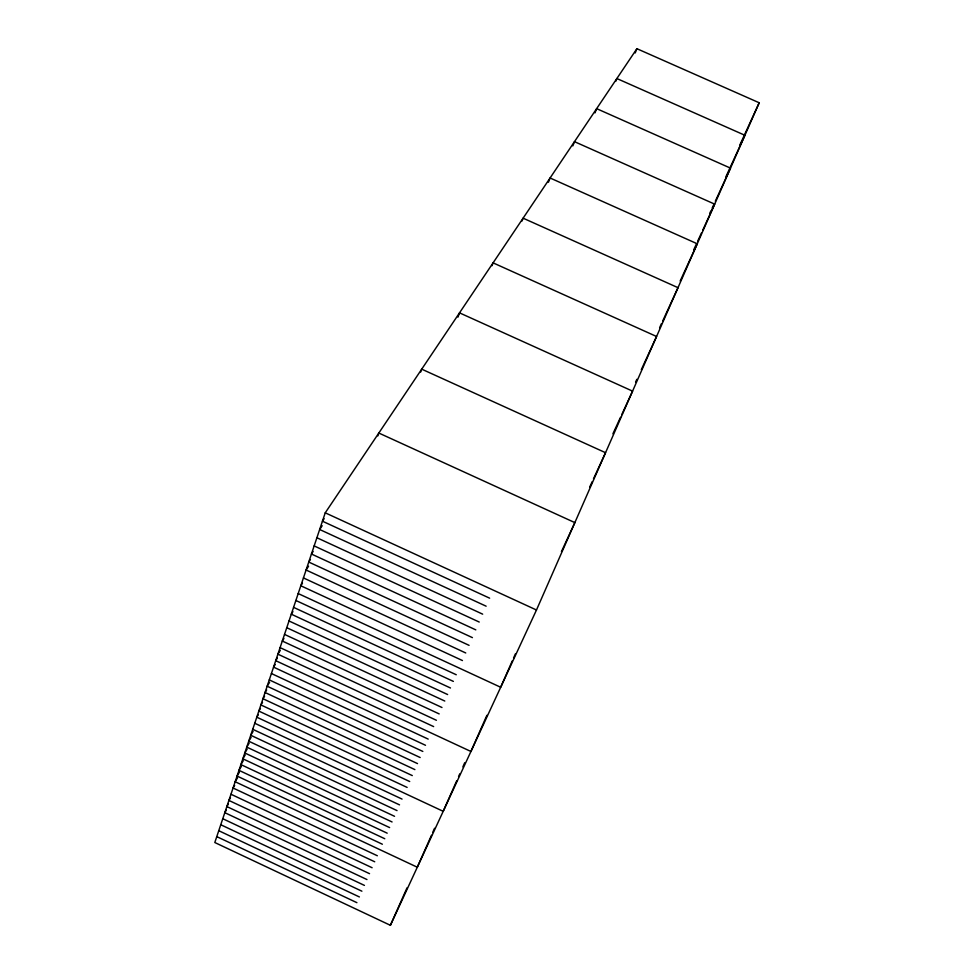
<?xml version="1.0" encoding="UTF-8"?>
<svg xmlns="http://www.w3.org/2000/svg" width="974" height="974" viewBox="0 0 974 974"><rect width="100%" height="100%" fill="white"/><g stroke="black" fill="none" stroke-linecap="round" stroke-linejoin="round"><path stroke-width="1.46" d="M325.243 512.823L214.804 842.522L390.391 925.3L536.479 610.004L759.196 102.769L636.899 48.7L325.243 512.823L536.479 610.004M377.827 435.914L378.825 433.04L574.855 522.612L561.438 551.613M420.695 372.019L421.718 369.158L605.548 452.703L593.47 478.867M457.95 317.147L459.521 312.861L632.576 391.134L621.802 414.534M492.028 265.707L493.088 262.87L656.573 336.493L641.306 369.657M522.027 221.013L523.099 218.176L678.001 287.671L662.783 320.799M548.447 182.248L550.079 177.986L697.274 243.792L680.169 281.011M572.834 145.905L574.477 141.656L714.685 204.138L702.668 230.314M594.98 112.887L596.648 108.65L730.5 168.137L715.33 201.192M615.751 81.353L616.871 78.529L744.915 135.289L725.959 176.635M635.206 52.937L636.899 48.7M486.903 715.306L470.929 751.478L275.715 660.676L277.346 658.107M512.324 660.822L500.685 687.267L298.202 593.556M513.554 658.047L515.392 653.871M390.391 925.3L407.035 887.825M431.482 835.242L417.298 867.225L235.16 781.732L237.522 777.836M432.712 832.453L434.562 828.277M456.721 780.783L443.207 811.318L254.75 723.256M458.559 776.619L459.789 773.843M462.869 766.891L464.708 762.727M739.619 145.479L759.196 102.769M709.644 213.586L710.91 210.834M712.164 208.083L714.064 203.943M693.817 249.6L696.349 244.097M697.615 241.333L701.402 233.066M659.605 327.702L661.504 323.551M635.584 382.088L636.85 379.324M612.914 433.807L620.523 417.286M589.66 487.122L592.204 481.619M226.358 810.064L224.799 812.669L366.967 879.546M228.415 803.964L226.845 806.569L369.536 873.666M230.473 797.828L228.902 800.433L372.117 867.737M234.637 785.409L233.066 788.015L377.34 855.756M241.345 766.453L238.983 770.349L384.767 838.724M239.434 772.163L237.072 776.059L382.368 844.227M245.217 754.911L242.843 758.807L389.624 827.583M243.281 760.706L240.907 764.602L387.189 833.172M249.137 743.223L246.763 747.119L394.543 816.297M247.177 749.091L244.803 752.987L392.072 821.959M253.118 731.377L250.732 735.26L399.523 804.865M251.122 737.318L248.735 741.214L397.027 810.599M258.39 714.599L256.783 717.193L407.132 787.418M262.505 702.351L260.898 704.933L412.294 775.584M260.435 708.5L258.828 711.081L409.701 781.525M266.669 689.933L265.062 692.502L417.517 763.592M264.575 696.154L262.968 698.735L414.9 769.606M269.579 682.36L267.156 686.22L420.159 757.529M275.179 664.56L273.56 667.129L428.195 739.096M280.329 650.315L277.894 654.175L433.649 726.592M283.933 638.469L282.302 641.038L439.177 713.905M292.93 611.635L291.287 614.192L450.475 687.985M302.464 583.219L300.808 585.776L462.443 660.542M308.575 566.211L306.092 570.021L469.078 645.336M310.426 559.514L308.758 562.059L472.427 637.629M313.117 551.479L311.449 554.023L475.811 629.874M322.187 525.716L319.655 529.503L486.136 606.193M324.135 518.667L322.443 521.2L489.642 598.17M316.903 537.745L482.666 614.156M314.164 545.915L479.232 622.045M303.438 577.935L465.742 652.97M295.889 600.483L456.258 674.751M293.576 607.362L453.36 681.386M289.022 620.974L447.626 694.535M286.758 627.706L444.789 701.036M284.518 634.403L441.977 707.501M280.086 647.625L436.401 720.273M271.405 673.533L425.504 745.28M269.274 679.901L422.826 751.429M252.741 729.283L402.043 799.082M230.972 794.248L374.722 861.771M222.778 818.732L364.422 885.39M220.757 824.735L361.89 891.186M218.76 830.712L359.382 896.944M216.776 836.629L356.898 902.667"/></g></svg>
